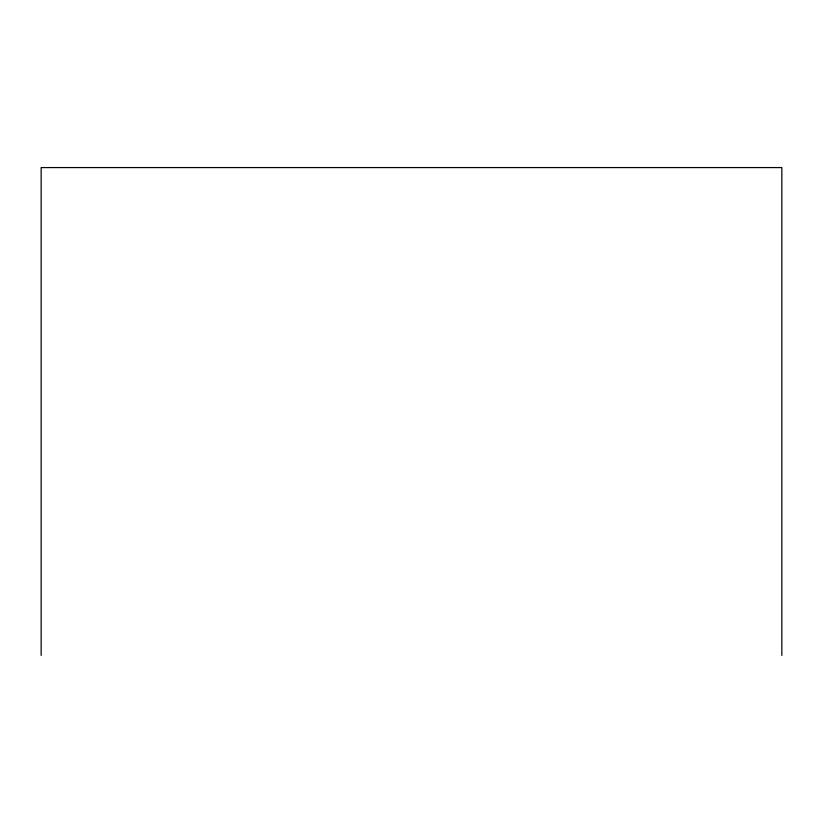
<?xml version="1.0" encoding="UTF-8"?>
<svg xmlns="http://www.w3.org/2000/svg" width="823" height="823" viewBox="0 0 823 823"><rect width="100%" height="100%" fill="white"/><g stroke="black" fill="none" stroke-linecap="round" stroke-linejoin="round"><path stroke-width="1.23" d="M781.85 655.427L781.85 167.573L41.15 167.573L41.15 655.427"/></g></svg>
